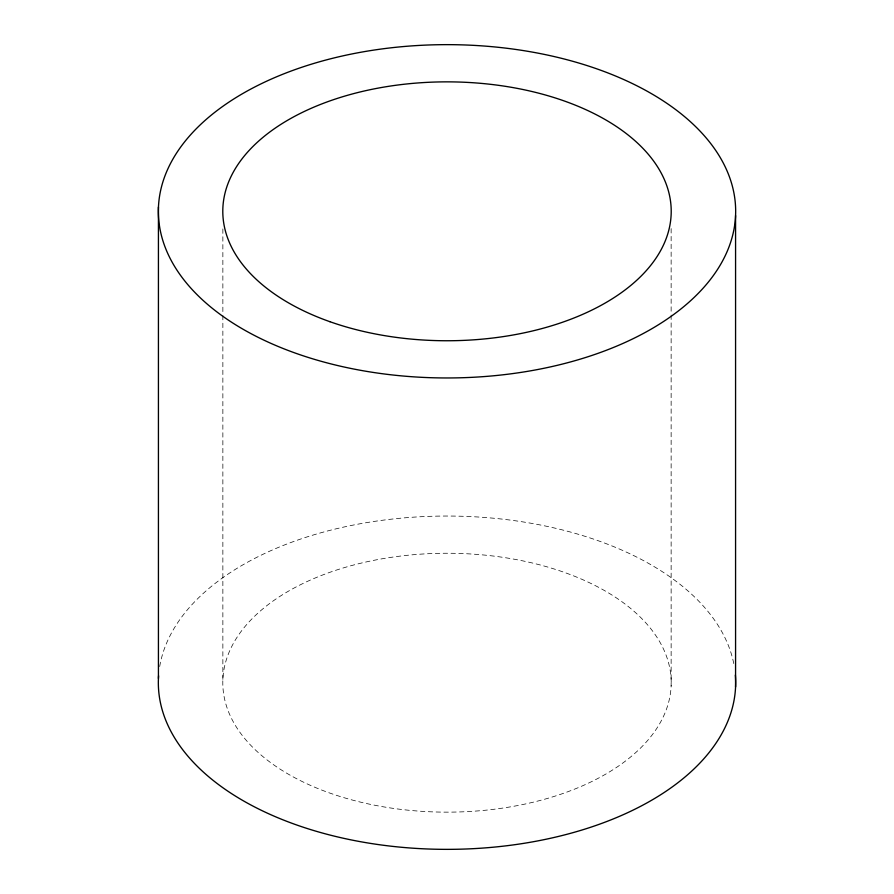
<?xml version="1.0" encoding="UTF-8"?>
<svg xmlns="http://www.w3.org/2000/svg" width="894" height="894" viewBox="0 0 894 894"><rect width="100%" height="100%" fill="white"/><g stroke="black" fill="none" stroke-linecap="round" stroke-linejoin="round"><path stroke-width="0.67" stroke-dasharray="4.47 3.35" d="M671.137 228.562L671.137 313.638M671.137 315.034L671.137 686A224.215 129.451 0 0 1 329.964 793.112A224.215 129.451 0 0 1 339.899 568.975A224.215 129.451 0 0 1 671.137 686M222.863 228.92L222.863 313.984M222.863 315.381L222.863 679.384M159.691 666.555A288.661 166.664 0 0 1 446.363 516.039A288.661 166.664 0 0 1 734.186 665.829"/><path stroke-width="1.34" d="M735.572 215.566A288.661 166.664 0 0 1 296.327 353.454A288.661 166.664 0 0 1 309.112 64.893A288.661 166.664 0 0 1 735.572 215.566L735.572 686.961M158.428 207.039L158.428 678.434M735.36 675.059A288.661 166.664 0 0 1 447.637 849.356A288.661 166.664 0 0 1 158.584 675.797M329.964 321.717A224.215 129.451 0 0 0 671.137 214.616A224.215 129.451 0 0 0 339.899 97.58A224.215 129.451 0 0 0 329.964 321.717"/></g></svg>
